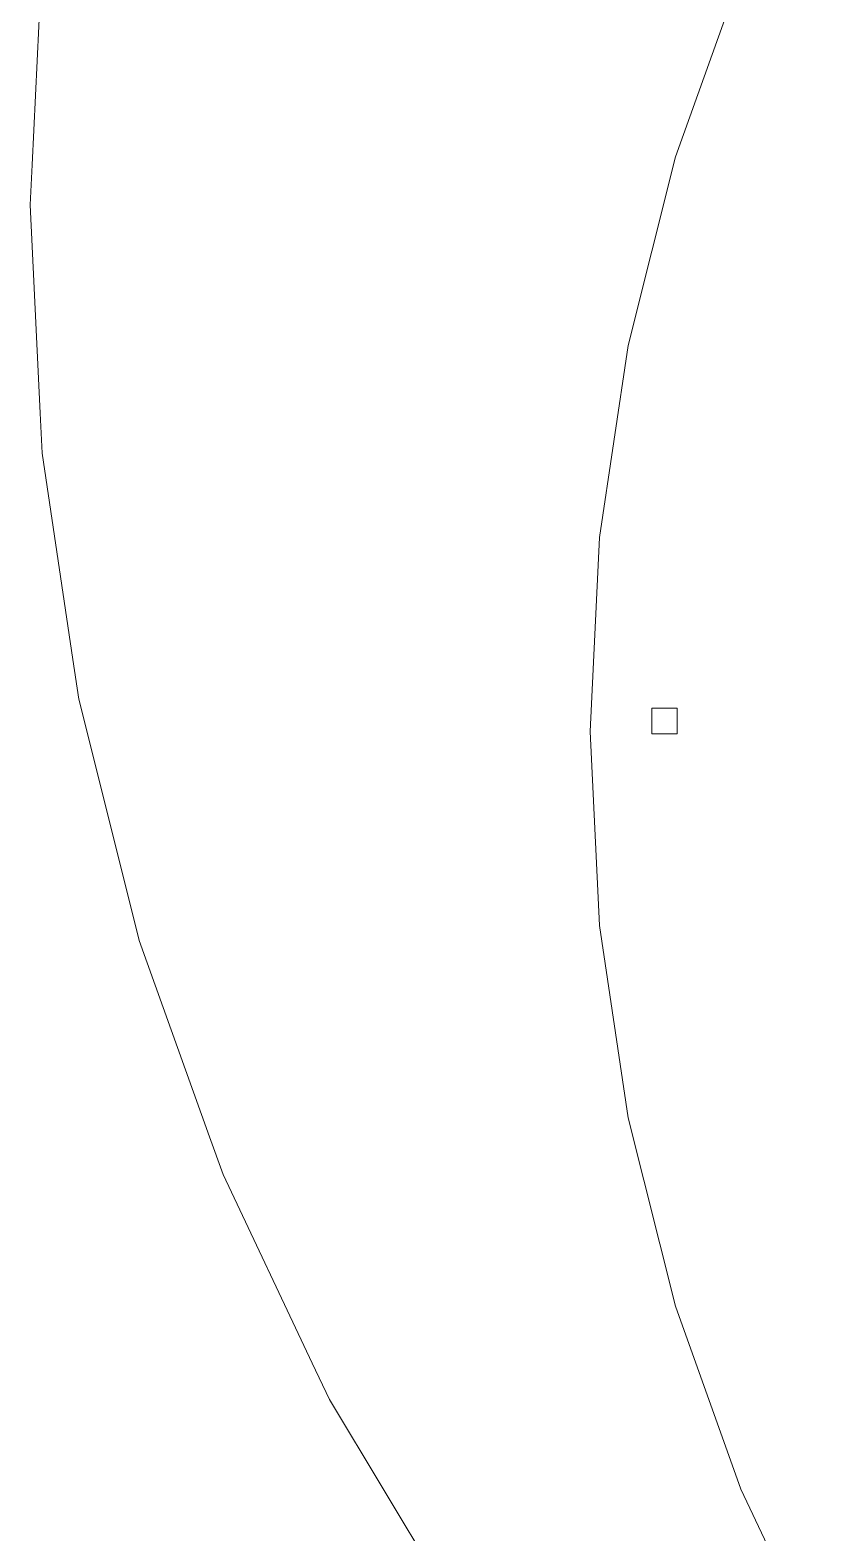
# Model space of a CAD drawing. Header units: centimetres. Extents: x -214 to 137, y -175 to 4.
# Drawn here: x -54.053 to -52.275, y -94.392 to -91.023 of the extents above; entities that cross this region are included whole.
import ezdxf

# ---------------------------------------------------------------- set-up
doc = ezdxf.new("R2010")
doc.units = ezdxf.units.CM
doc.header["$MEASUREMENT"] = 0
doc.layers.add('layer 1', color=7, linetype='Continuous')

msp = doc.modelspace()

# ---------------------------------------------------------------- linework, layer by layer
at = {"layer": 'layer 1', "color": 5, "lineweight": 9}
for points in [[(-54.04881, -91.32496), (-54.04881, -91.32496), (-54.02587, -90.8579), (-54.02587, -90.8579)], [(-54.04881, -91.32496), (-54.04881, -91.32496), (-54.02587, -90.8579), (-54.02587, -90.8579)], [(-54.04881, -91.32496), (-54.04881, -91.32496), (-54.02587, -90.8579), (-54.02587, -90.8579)], [(-54.04881, -91.32496), (-54.04881, -91.32496), (-54.02587, -90.8579), (-54.02587, -90.8579)], [(-54.04881, -91.32496), (-54.04881, -91.32496), (-54.02587, -90.8579), (-54.02587, -90.8579)], [(-52.46082, -90.89708), (-52.46082, -90.89708), (-52.60753, -91.30709), (-52.60753, -91.30709)], [(-52.46082, -90.89708), (-52.46082, -90.89708), (-52.60753, -91.30709), (-52.60753, -91.30709)], [(-52.46082, -90.89708), (-52.46082, -90.89708), (-52.60753, -91.30709), (-52.60753, -91.30709)], [(-52.46082, -90.89708), (-52.46082, -90.89708), (-52.60753, -91.30709), (-52.60753, -91.30709)], [(-52.46082, -90.89708), (-52.46082, -90.89708), (-52.60753, -91.30709), (-52.60753, -91.30709)], [(-52.46082, -90.89708), (-52.46082, -90.89708), (-52.60753, -91.30709), (-52.60753, -91.30709)], [(-52.46082, -90.89708), (-52.46082, -90.89708), (-52.60753, -91.30709), (-52.60753, -91.30709)], [(-52.46082, -90.89708), (-52.46082, -90.89708), (-52.60753, -91.30709), (-52.60753, -91.30709)], [(-52.46082, -90.89708), (-52.46082, -90.89708), (-52.60753, -91.30709), (-52.60753, -91.30709)], [(-52.46082, -90.89708), (-52.46082, -90.89708), (-52.60753, -91.30709), (-52.60753, -91.30709)], [(-52.46082, -90.89708), (-52.46082, -90.89708), (-52.60753, -91.30709), (-52.60753, -91.30709)], [(-52.46082, -90.89708), (-52.46082, -90.89708), (-52.60753, -91.30709), (-52.60753, -91.30709)], [(-52.46082, -90.89708), (-52.46082, -90.89708), (-52.60753, -91.30709), (-52.60753, -91.30709)], [(-52.46082, -90.89708), (-52.46082, -90.89708), (-52.60753, -91.30709), (-52.60753, -91.30709)], [(-52.46082, -90.89708), (-52.46082, -90.89708), (-52.60753, -91.30709), (-52.60753, -91.30709)], [(-52.46082, -90.89708), (-52.46082, -90.89708), (-52.60753, -91.30709), (-52.60753, -91.30709)], [(-52.46082, -90.89708), (-52.46082, -90.89708), (-52.60753, -91.30709), (-52.60753, -91.30709)], [(-52.46082, -90.89708), (-52.46082, -90.89708), (-52.60753, -91.30709), (-52.60753, -91.30709)], [(-52.46082, -90.89708), (-52.46082, -90.89708), (-52.60753, -91.30709), (-52.60753, -91.30709)], [(-52.46082, -90.89708), (-52.46082, -90.89708), (-52.60753, -91.30709), (-52.60753, -91.30709)], [(-52.46082, -90.89708), (-52.46082, -90.89708), (-52.60753, -91.30709), (-52.60753, -91.30709)], [(-52.46082, -90.89708), (-52.46082, -90.89708), (-52.60753, -91.30709), (-52.60753, -91.30709)], [(-52.46082, -90.89708), (-52.46082, -90.89708), (-52.60753, -91.30709), (-52.60753, -91.30709)], [(-52.46082, -90.89708), (-52.46082, -90.89708), (-52.60753, -91.30709), (-52.60753, -91.30709)], [(-52.46082, -90.89708), (-52.46082, -90.89708), (-52.60753, -91.30709), (-52.60753, -91.30709)], [(-54.05321, -91.41467), (-54.05321, -91.41467), (-54.04881, -91.32496), (-54.04881, -91.32496)], [(-54.05321, -91.41467), (-54.05321, -91.41467), (-54.04881, -91.32496), (-54.04881, -91.32496)], [(-54.05321, -91.41467), (-54.05321, -91.41467), (-54.04881, -91.32496), (-54.04881, -91.32496)], [(-54.05321, -91.41467), (-54.05321, -91.41467), (-54.04881, -91.32496), (-54.04881, -91.32496)], [(-54.05321, -91.41467), (-54.05321, -91.41467), (-54.04881, -91.32496), (-54.04881, -91.32496)], [(-52.60753, -91.30709), (-52.60753, -91.30709), (-52.71333, -91.7295), (-52.71333, -91.7295)], [(-52.60753, -91.30709), (-52.60753, -91.30709), (-52.71333, -91.7295), (-52.71333, -91.7295)], [(-52.60753, -91.30709), (-52.60753, -91.30709), (-52.71333, -91.7295), (-52.71333, -91.7295)], [(-52.60753, -91.30709), (-52.60753, -91.30709), (-52.71333, -91.7295), (-52.71333, -91.7295)], [(-52.60753, -91.30709), (-52.60753, -91.30709), (-52.71333, -91.7295), (-52.71333, -91.7295)], [(-52.60753, -91.30709), (-52.60753, -91.30709), (-52.71333, -91.7295), (-52.71333, -91.7295)], [(-52.60753, -91.30709), (-52.60753, -91.30709), (-52.71333, -91.7295), (-52.71333, -91.7295)], [(-52.60753, -91.30709), (-52.60753, -91.30709), (-52.71333, -91.7295), (-52.71333, -91.7295)], [(-52.60753, -91.30709), (-52.60753, -91.30709), (-52.71333, -91.7295), (-52.71333, -91.7295)], [(-52.60753, -91.30709), (-52.60753, -91.30709), (-52.71333, -91.7295), (-52.71333, -91.7295)], [(-52.60753, -91.30709), (-52.60753, -91.30709), (-52.71333, -91.7295), (-52.71333, -91.7295)], [(-52.60753, -91.30709), (-52.60753, -91.30709), (-52.71333, -91.7295), (-52.71333, -91.7295)], [(-52.60753, -91.30709), (-52.60753, -91.30709), (-52.71333, -91.7295), (-52.71333, -91.7295)], [(-52.60753, -91.30709), (-52.60753, -91.30709), (-52.71333, -91.7295), (-52.71333, -91.7295)], [(-52.60753, -91.30709), (-52.60753, -91.30709), (-52.71333, -91.7295), (-52.71333, -91.7295)], [(-52.60753, -91.30709), (-52.60753, -91.30709), (-52.71333, -91.7295), (-52.71333, -91.7295)], [(-52.60753, -91.30709), (-52.60753, -91.30709), (-52.71333, -91.7295), (-52.71333, -91.7295)], [(-52.60753, -91.30709), (-52.60753, -91.30709), (-52.71333, -91.7295), (-52.71333, -91.7295)], [(-52.60753, -91.30709), (-52.60753, -91.30709), (-52.71333, -91.7295), (-52.71333, -91.7295)], [(-52.60753, -91.30709), (-52.60753, -91.30709), (-52.71333, -91.7295), (-52.71333, -91.7295)], [(-52.60753, -91.30709), (-52.60753, -91.30709), (-52.71333, -91.7295), (-52.71333, -91.7295)], [(-52.60753, -91.30709), (-52.60753, -91.30709), (-52.71333, -91.7295), (-52.71333, -91.7295)], [(-52.60753, -91.30709), (-52.60753, -91.30709), (-52.71333, -91.7295), (-52.71333, -91.7295)], [(-52.60753, -91.30709), (-52.60753, -91.30709), (-52.71333, -91.7295), (-52.71333, -91.7295)], [(-52.60753, -91.30709), (-52.60753, -91.30709), (-52.71333, -91.7295), (-52.71333, -91.7295)], [(-54.03027, -91.88172), (-54.03027, -91.88172), (-54.05321, -91.41467), (-54.05321, -91.41467)], [(-54.03027, -91.88172), (-54.03027, -91.88172), (-54.05321, -91.41467), (-54.05321, -91.41467)], [(-54.03027, -91.88172), (-54.03027, -91.88172), (-54.05321, -91.41467), (-54.05321, -91.41467)], [(-54.03027, -91.88172), (-54.03027, -91.88172), (-54.05321, -91.41467), (-54.05321, -91.41467)], [(-54.03027, -91.88172), (-54.03027, -91.88172), (-54.05321, -91.41467), (-54.05321, -91.41467)], [(-52.71333, -91.7295), (-52.71333, -91.7295), (-52.77722, -92.16024), (-52.77722, -92.16024)], [(-52.71333, -91.7295), (-52.71333, -91.7295), (-52.77722, -92.16024), (-52.77722, -92.16024)], [(-52.71333, -91.7295), (-52.71333, -91.7295), (-52.77722, -92.16024), (-52.77722, -92.16024)], [(-52.71333, -91.7295), (-52.71333, -91.7295), (-52.77722, -92.16024), (-52.77722, -92.16024)], [(-52.71333, -91.7295), (-52.71333, -91.7295), (-52.77722, -92.16024), (-52.77722, -92.16024)], [(-52.71333, -91.7295), (-52.71333, -91.7295), (-52.77722, -92.16024), (-52.77722, -92.16024)], [(-52.71333, -91.7295), (-52.71333, -91.7295), (-52.77722, -92.16024), (-52.77722, -92.16024)], [(-52.71333, -91.7295), (-52.71333, -91.7295), (-52.77722, -92.16024), (-52.77722, -92.16024)], [(-52.71333, -91.7295), (-52.71333, -91.7295), (-52.77722, -92.16024), (-52.77722, -92.16024)], [(-52.71333, -91.7295), (-52.71333, -91.7295), (-52.77722, -92.16024), (-52.77722, -92.16024)], [(-52.71333, -91.7295), (-52.71333, -91.7295), (-52.77722, -92.16024), (-52.77722, -92.16024)], [(-52.71333, -91.7295), (-52.71333, -91.7295), (-52.77722, -92.16024), (-52.77722, -92.16024)], [(-52.71333, -91.7295), (-52.71333, -91.7295), (-52.77722, -92.16024), (-52.77722, -92.16024)], [(-52.71333, -91.7295), (-52.71333, -91.7295), (-52.77722, -92.16024), (-52.77722, -92.16024)], [(-52.71333, -91.7295), (-52.71333, -91.7295), (-52.77722, -92.16024), (-52.77722, -92.16024)], [(-52.71333, -91.7295), (-52.71333, -91.7295), (-52.77722, -92.16024), (-52.77722, -92.16024)], [(-52.71333, -91.7295), (-52.71333, -91.7295), (-52.77722, -92.16024), (-52.77722, -92.16024)], [(-52.71333, -91.7295), (-52.71333, -91.7295), (-52.77722, -92.16024), (-52.77722, -92.16024)], [(-52.71333, -91.7295), (-52.71333, -91.7295), (-52.77722, -92.16024), (-52.77722, -92.16024)], [(-52.71333, -91.7295), (-52.71333, -91.7295), (-52.77722, -92.16024), (-52.77722, -92.16024)], [(-52.71333, -91.7295), (-52.71333, -91.7295), (-52.77722, -92.16024), (-52.77722, -92.16024)], [(-52.71333, -91.7295), (-52.71333, -91.7295), (-52.77722, -92.16024), (-52.77722, -92.16024)], [(-52.71333, -91.7295), (-52.71333, -91.7295), (-52.77722, -92.16024), (-52.77722, -92.16024)], [(-52.71333, -91.7295), (-52.71333, -91.7295), (-52.77722, -92.16024), (-52.77722, -92.16024)], [(-52.71333, -91.7295), (-52.71333, -91.7295), (-52.77722, -92.16024), (-52.77722, -92.16024)], [(-54.02587, -91.97143), (-54.02587, -91.97143), (-54.03027, -91.88172), (-54.03027, -91.88172)], [(-54.02587, -91.97143), (-54.02587, -91.97143), (-54.03027, -91.88172), (-54.03027, -91.88172)], [(-54.02587, -91.97143), (-54.02587, -91.97143), (-54.03027, -91.88172), (-54.03027, -91.88172)], [(-54.02587, -91.97143), (-54.02587, -91.97143), (-54.03027, -91.88172), (-54.03027, -91.88172)], [(-54.02587, -91.97143), (-54.02587, -91.97143), (-54.03027, -91.88172), (-54.03027, -91.88172)], [(-53.95725, -92.43399), (-53.95725, -92.43399), (-54.02587, -91.97143), (-54.02587, -91.97143)], [(-53.95725, -92.43399), (-53.95725, -92.43399), (-54.02587, -91.97143), (-54.02587, -91.97143)], [(-53.95725, -92.43399), (-53.95725, -92.43399), (-54.02587, -91.97143), (-54.02587, -91.97143)], [(-53.95725, -92.43399), (-53.95725, -92.43399), (-54.02587, -91.97143), (-54.02587, -91.97143)], [(-53.95725, -92.43399), (-53.95725, -92.43399), (-54.02587, -91.97143), (-54.02587, -91.97143)], [(-52.77722, -92.16024), (-52.77722, -92.16024), (-52.79859, -92.59518), (-52.79859, -92.59518)], [(-52.77722, -92.16024), (-52.77722, -92.16024), (-52.79859, -92.59518), (-52.79859, -92.59518)], [(-52.77722, -92.16024), (-52.77722, -92.16024), (-52.79859, -92.59518), (-52.79859, -92.59518)], [(-52.77722, -92.16024), (-52.77722, -92.16024), (-52.79859, -92.59518), (-52.79859, -92.59518)], [(-52.77722, -92.16024), (-52.77722, -92.16024), (-52.79859, -92.59518), (-52.79859, -92.59518)], [(-52.77722, -92.16024), (-52.77722, -92.16024), (-52.79859, -92.59518), (-52.79859, -92.59518)], [(-52.77722, -92.16024), (-52.77722, -92.16024), (-52.79859, -92.59518), (-52.79859, -92.59518)], [(-52.77722, -92.16024), (-52.77722, -92.16024), (-52.79859, -92.59518), (-52.79859, -92.59518)], [(-52.77722, -92.16024), (-52.77722, -92.16024), (-52.79859, -92.59518), (-52.79859, -92.59518)], [(-52.77722, -92.16024), (-52.77722, -92.16024), (-52.79859, -92.59518), (-52.79859, -92.59518)], [(-52.77722, -92.16024), (-52.77722, -92.16024), (-52.79859, -92.59518), (-52.79859, -92.59518)], [(-52.77722, -92.16024), (-52.77722, -92.16024), (-52.79859, -92.59518), (-52.79859, -92.59518)], [(-52.77722, -92.16024), (-52.77722, -92.16024), (-52.79859, -92.59518), (-52.79859, -92.59518)], [(-52.77722, -92.16024), (-52.77722, -92.16024), (-52.79859, -92.59518), (-52.79859, -92.59518)], [(-52.77722, -92.16024), (-52.77722, -92.16024), (-52.79859, -92.59518), (-52.79859, -92.59518)], [(-52.77722, -92.16024), (-52.77722, -92.16024), (-52.79859, -92.59518), (-52.79859, -92.59518)], [(-52.77722, -92.16024), (-52.77722, -92.16024), (-52.79859, -92.59518), (-52.79859, -92.59518)], [(-52.77722, -92.16024), (-52.77722, -92.16024), (-52.79859, -92.59518), (-52.79859, -92.59518)], [(-52.77722, -92.16024), (-52.77722, -92.16024), (-52.79859, -92.59518), (-52.79859, -92.59518)], [(-52.77722, -92.16024), (-52.77722, -92.16024), (-52.79859, -92.59518), (-52.79859, -92.59518)], [(-52.77722, -92.16024), (-52.77722, -92.16024), (-52.79859, -92.59518), (-52.79859, -92.59518)], [(-52.77722, -92.16024), (-52.77722, -92.16024), (-52.79859, -92.59518), (-52.79859, -92.59518)], [(-52.77722, -92.16024), (-52.77722, -92.16024), (-52.79859, -92.59518), (-52.79859, -92.59518)], [(-52.77722, -92.16024), (-52.77722, -92.16024), (-52.79859, -92.59518), (-52.79859, -92.59518)], [(-52.77722, -92.16024), (-52.77722, -92.16024), (-52.79859, -92.59518), (-52.79859, -92.59518)], [(-53.94407, -92.52284), (-53.94407, -92.52284), (-53.95725, -92.43399), (-53.95725, -92.43399)], [(-53.94407, -92.52284), (-53.94407, -92.52284), (-53.95725, -92.43399), (-53.95725, -92.43399)], [(-53.94407, -92.52284), (-53.94407, -92.52284), (-53.95725, -92.43399), (-53.95725, -92.43399)], [(-53.94407, -92.52284), (-53.94407, -92.52284), (-53.95725, -92.43399), (-53.95725, -92.43399)], [(-53.94407, -92.52284), (-53.94407, -92.52284), (-53.95725, -92.43399), (-53.95725, -92.43399)], [(-53.83045, -92.97644), (-53.83045, -92.97644), (-53.94407, -92.52284), (-53.94407, -92.52284)], [(-53.83045, -92.97644), (-53.83045, -92.97644), (-53.94407, -92.52284), (-53.94407, -92.52284)], [(-53.83045, -92.97644), (-53.83045, -92.97644), (-53.94407, -92.52284), (-53.94407, -92.52284)], [(-53.83045, -92.97644), (-53.83045, -92.97644), (-53.94407, -92.52284), (-53.94407, -92.52284)], [(-53.83045, -92.97644), (-53.83045, -92.97644), (-53.94407, -92.52284), (-53.94407, -92.52284)], [(-52.60333, -92.54279), (-52.60333, -92.54279), (-52.66048, -92.54279), (-52.66048, -92.54279)], [(-52.66048, -92.54279), (-52.66048, -92.54279), (-52.66048, -92.59994), (-52.66048, -92.59994)], [(-52.60333, -92.54279), (-52.60333, -92.54279), (-52.66048, -92.54279), (-52.66048, -92.54279)], [(-52.66048, -92.54279), (-52.66048, -92.54279), (-52.66048, -92.59994), (-52.66048, -92.59994)], [(-52.60333, -92.54279), (-52.60333, -92.54279), (-52.66048, -92.54279), (-52.66048, -92.54279)], [(-52.66048, -92.54279), (-52.66048, -92.54279), (-52.66048, -92.59994), (-52.66048, -92.59994)], [(-52.60333, -92.54279), (-52.60333, -92.54279), (-52.66048, -92.54279), (-52.66048, -92.54279)], [(-52.66048, -92.54279), (-52.66048, -92.54279), (-52.66048, -92.59994), (-52.66048, -92.59994)], [(-52.60333, -92.54279), (-52.60333, -92.54279), (-52.66048, -92.54279), (-52.66048, -92.54279)], [(-52.66048, -92.54279), (-52.66048, -92.54279), (-52.66048, -92.59994), (-52.66048, -92.59994)], [(-52.60333, -92.54279), (-52.60333, -92.54279), (-52.66048, -92.54279), (-52.66048, -92.54279)], [(-52.66048, -92.54279), (-52.66048, -92.54279), (-52.66048, -92.59994), (-52.66048, -92.59994)], [(-52.60333, -92.54279), (-52.60333, -92.54279), (-52.66048, -92.54279), (-52.66048, -92.54279)], [(-52.66048, -92.54279), (-52.66048, -92.54279), (-52.66048, -92.59994), (-52.66048, -92.59994)], [(-52.60333, -92.54279), (-52.60333, -92.54279), (-52.66048, -92.54279), (-52.66048, -92.54279)], [(-52.66048, -92.54279), (-52.66048, -92.54279), (-52.66048, -92.59994), (-52.66048, -92.59994)], [(-52.60333, -92.54279), (-52.60333, -92.54279), (-52.66048, -92.54279), (-52.66048, -92.54279)], [(-52.66048, -92.54279), (-52.66048, -92.54279), (-52.66048, -92.59994), (-52.66048, -92.59994)], [(-52.60333, -92.54279), (-52.60333, -92.54279), (-52.66048, -92.54279), (-52.66048, -92.54279)], [(-52.66048, -92.54279), (-52.66048, -92.54279), (-52.66048, -92.59994), (-52.66048, -92.59994)], [(-52.60333, -92.54279), (-52.60333, -92.54279), (-52.66048, -92.54279), (-52.66048, -92.54279)], [(-52.66048, -92.54279), (-52.66048, -92.54279), (-52.66048, -92.59994), (-52.66048, -92.59994)], [(-52.60333, -92.54279), (-52.60333, -92.54279), (-52.66048, -92.54279), (-52.66048, -92.54279)], [(-52.66048, -92.54279), (-52.66048, -92.54279), (-52.66048, -92.59994), (-52.66048, -92.59994)], [(-52.60333, -92.54279), (-52.60333, -92.54279), (-52.66048, -92.54279), (-52.66048, -92.54279)], [(-52.66048, -92.54279), (-52.66048, -92.54279), (-52.66048, -92.59994), (-52.66048, -92.59994)], [(-52.60333, -92.54279), (-52.60333, -92.54279), (-52.66048, -92.54279), (-52.66048, -92.54279)], [(-52.66048, -92.54279), (-52.66048, -92.54279), (-52.66048, -92.59994), (-52.66048, -92.59994)], [(-52.60333, -92.54279), (-52.60333, -92.54279), (-52.66048, -92.54279), (-52.66048, -92.54279)], [(-52.66048, -92.54279), (-52.66048, -92.54279), (-52.66048, -92.59994), (-52.66048, -92.59994)], [(-52.60333, -92.54279), (-52.60333, -92.54279), (-52.66048, -92.54279), (-52.66048, -92.54279)], [(-52.66048, -92.54279), (-52.66048, -92.54279), (-52.66048, -92.59994), (-52.66048, -92.59994)], [(-52.60333, -92.54279), (-52.60333, -92.54279), (-52.66048, -92.54279), (-52.66048, -92.54279)], [(-52.66048, -92.54279), (-52.66048, -92.54279), (-52.66048, -92.59994), (-52.66048, -92.59994)], [(-52.60333, -92.54279), (-52.60333, -92.54279), (-52.66048, -92.54279), (-52.66048, -92.54279)], [(-52.66048, -92.54279), (-52.66048, -92.54279), (-52.66048, -92.59994), (-52.66048, -92.59994)], [(-52.60333, -92.54279), (-52.60333, -92.54279), (-52.66048, -92.54279), (-52.66048, -92.54279)], [(-52.66048, -92.54279), (-52.66048, -92.54279), (-52.66048, -92.59994), (-52.66048, -92.59994)], [(-52.60333, -92.54279), (-52.60333, -92.54279), (-52.66048, -92.54279), (-52.66048, -92.54279)], [(-52.66048, -92.54279), (-52.66048, -92.54279), (-52.66048, -92.59994), (-52.66048, -92.59994)], [(-52.60333, -92.54279), (-52.60333, -92.54279), (-52.66048, -92.54279), (-52.66048, -92.54279)], [(-52.66048, -92.54279), (-52.66048, -92.54279), (-52.66048, -92.59994), (-52.66048, -92.59994)], [(-52.60333, -92.54279), (-52.60333, -92.54279), (-52.66048, -92.54279), (-52.66048, -92.54279)], [(-52.66048, -92.54279), (-52.66048, -92.54279), (-52.66048, -92.59994), (-52.66048, -92.59994)], [(-52.60333, -92.54279), (-52.60333, -92.54279), (-52.66048, -92.54279), (-52.66048, -92.54279)], [(-52.66048, -92.54279), (-52.66048, -92.54279), (-52.66048, -92.59994), (-52.66048, -92.59994)], [(-52.60333, -92.54279), (-52.60333, -92.54279), (-52.66048, -92.54279), (-52.66048, -92.54279)], [(-52.66048, -92.54279), (-52.66048, -92.54279), (-52.66048, -92.59994), (-52.66048, -92.59994)], [(-52.60333, -92.54279), (-52.60333, -92.54279), (-52.66048, -92.54279), (-52.66048, -92.54279)], [(-52.66048, -92.54279), (-52.66048, -92.54279), (-52.66048, -92.59994), (-52.66048, -92.59994)], [(-52.60333, -92.59994), (-52.60333, -92.59994), (-52.60333, -92.54279), (-52.60333, -92.54279)], [(-52.60333, -92.59994), (-52.60333, -92.59994), (-52.60333, -92.54279), (-52.60333, -92.54279)], [(-52.60333, -92.59994), (-52.60333, -92.59994), (-52.60333, -92.54279), (-52.60333, -92.54279)], [(-52.60333, -92.59994), (-52.60333, -92.59994), (-52.60333, -92.54279), (-52.60333, -92.54279)], [(-52.60333, -92.59994), (-52.60333, -92.59994), (-52.60333, -92.54279), (-52.60333, -92.54279)], [(-52.60333, -92.59994), (-52.60333, -92.59994), (-52.60333, -92.54279), (-52.60333, -92.54279)], [(-52.60333, -92.59994), (-52.60333, -92.59994), (-52.60333, -92.54279), (-52.60333, -92.54279)], [(-52.60333, -92.59994), (-52.60333, -92.59994), (-52.60333, -92.54279), (-52.60333, -92.54279)], [(-52.60333, -92.59994), (-52.60333, -92.59994), (-52.60333, -92.54279), (-52.60333, -92.54279)], [(-52.60333, -92.59994), (-52.60333, -92.59994), (-52.60333, -92.54279), (-52.60333, -92.54279)], [(-52.60333, -92.59994), (-52.60333, -92.59994), (-52.60333, -92.54279), (-52.60333, -92.54279)], [(-52.60333, -92.59994), (-52.60333, -92.59994), (-52.60333, -92.54279), (-52.60333, -92.54279)], [(-52.60333, -92.59994), (-52.60333, -92.59994), (-52.60333, -92.54279), (-52.60333, -92.54279)], [(-52.60333, -92.59994), (-52.60333, -92.59994), (-52.60333, -92.54279), (-52.60333, -92.54279)], [(-52.60333, -92.59994), (-52.60333, -92.59994), (-52.60333, -92.54279), (-52.60333, -92.54279)], [(-52.60333, -92.59994), (-52.60333, -92.59994), (-52.60333, -92.54279), (-52.60333, -92.54279)], [(-52.60333, -92.59994), (-52.60333, -92.59994), (-52.60333, -92.54279), (-52.60333, -92.54279)], [(-52.60333, -92.59994), (-52.60333, -92.59994), (-52.60333, -92.54279), (-52.60333, -92.54279)], [(-52.60333, -92.59994), (-52.60333, -92.59994), (-52.60333, -92.54279), (-52.60333, -92.54279)], [(-52.60333, -92.59994), (-52.60333, -92.59994), (-52.60333, -92.54279), (-52.60333, -92.54279)], [(-52.60333, -92.59994), (-52.60333, -92.59994), (-52.60333, -92.54279), (-52.60333, -92.54279)], [(-52.60333, -92.59994), (-52.60333, -92.59994), (-52.60333, -92.54279), (-52.60333, -92.54279)], [(-52.60333, -92.59994), (-52.60333, -92.59994), (-52.60333, -92.54279), (-52.60333, -92.54279)], [(-52.60333, -92.59994), (-52.60333, -92.59994), (-52.60333, -92.54279), (-52.60333, -92.54279)], [(-52.60333, -92.59994), (-52.60333, -92.59994), (-52.60333, -92.54279), (-52.60333, -92.54279)], [(-52.79859, -92.59518), (-52.79859, -92.59518), (-52.77722, -93.03012), (-52.77722, -93.03012)], [(-52.79859, -92.59518), (-52.79859, -92.59518), (-52.77722, -93.03012), (-52.77722, -93.03012)], [(-52.79859, -92.59518), (-52.79859, -92.59518), (-52.77722, -93.03012), (-52.77722, -93.03012)], [(-52.79859, -92.59518), (-52.79859, -92.59518), (-52.77722, -93.03012), (-52.77722, -93.03012)], [(-52.79859, -92.59518), (-52.79859, -92.59518), (-52.77722, -93.03012), (-52.77722, -93.03012)], [(-52.79859, -92.59518), (-52.79859, -92.59518), (-52.77722, -93.03012), (-52.77722, -93.03012)], [(-52.79859, -92.59518), (-52.79859, -92.59518), (-52.77722, -93.03012), (-52.77722, -93.03012)], [(-52.79859, -92.59518), (-52.79859, -92.59518), (-52.77722, -93.03012), (-52.77722, -93.03012)], [(-52.79859, -92.59518), (-52.79859, -92.59518), (-52.77722, -93.03012), (-52.77722, -93.03012)], [(-52.79859, -92.59518), (-52.79859, -92.59518), (-52.77722, -93.03012), (-52.77722, -93.03012)], [(-52.79859, -92.59518), (-52.79859, -92.59518), (-52.77722, -93.03012), (-52.77722, -93.03012)], [(-52.79859, -92.59518), (-52.79859, -92.59518), (-52.77722, -93.03012), (-52.77722, -93.03012)], [(-52.79859, -92.59518), (-52.79859, -92.59518), (-52.77722, -93.03012), (-52.77722, -93.03012)], [(-52.79859, -92.59518), (-52.79859, -92.59518), (-52.77722, -93.03012), (-52.77722, -93.03012)], [(-52.79859, -92.59518), (-52.79859, -92.59518), (-52.77722, -93.03012), (-52.77722, -93.03012)], [(-52.79859, -92.59518), (-52.79859, -92.59518), (-52.77722, -93.03012), (-52.77722, -93.03012)], [(-52.79859, -92.59518), (-52.79859, -92.59518), (-52.77722, -93.03012), (-52.77722, -93.03012)], [(-52.79859, -92.59518), (-52.79859, -92.59518), (-52.77722, -93.03012), (-52.77722, -93.03012)], [(-52.79859, -92.59518), (-52.79859, -92.59518), (-52.77722, -93.03012), (-52.77722, -93.03012)], [(-52.79859, -92.59518), (-52.79859, -92.59518), (-52.77722, -93.03012), (-52.77722, -93.03012)], [(-52.79859, -92.59518), (-52.79859, -92.59518), (-52.77722, -93.03012), (-52.77722, -93.03012)], [(-52.79859, -92.59518), (-52.79859, -92.59518), (-52.77722, -93.03012), (-52.77722, -93.03012)], [(-52.79859, -92.59518), (-52.79859, -92.59518), (-52.77722, -93.03012), (-52.77722, -93.03012)], [(-52.79859, -92.59518), (-52.79859, -92.59518), (-52.77722, -93.03012), (-52.77722, -93.03012)], [(-52.79859, -92.59518), (-52.79859, -92.59518), (-52.77722, -93.03012), (-52.77722, -93.03012)], [(-52.66048, -92.59994), (-52.66048, -92.59994), (-52.60333, -92.59994), (-52.60333, -92.59994)], [(-52.66048, -92.59994), (-52.66048, -92.59994), (-52.60333, -92.59994), (-52.60333, -92.59994)], [(-52.66048, -92.59994), (-52.66048, -92.59994), (-52.60333, -92.59994), (-52.60333, -92.59994)], [(-52.66048, -92.59994), (-52.66048, -92.59994), (-52.60333, -92.59994), (-52.60333, -92.59994)], [(-52.66048, -92.59994), (-52.66048, -92.59994), (-52.60333, -92.59994), (-52.60333, -92.59994)], [(-52.66048, -92.59994), (-52.66048, -92.59994), (-52.60333, -92.59994), (-52.60333, -92.59994)], [(-52.66048, -92.59994), (-52.66048, -92.59994), (-52.60333, -92.59994), (-52.60333, -92.59994)], [(-52.66048, -92.59994), (-52.66048, -92.59994), (-52.60333, -92.59994), (-52.60333, -92.59994)], [(-52.66048, -92.59994), (-52.66048, -92.59994), (-52.60333, -92.59994), (-52.60333, -92.59994)], [(-52.66048, -92.59994), (-52.66048, -92.59994), (-52.60333, -92.59994), (-52.60333, -92.59994)], [(-52.66048, -92.59994), (-52.66048, -92.59994), (-52.60333, -92.59994), (-52.60333, -92.59994)], [(-52.66048, -92.59994), (-52.66048, -92.59994), (-52.60333, -92.59994), (-52.60333, -92.59994)], [(-52.66048, -92.59994), (-52.66048, -92.59994), (-52.60333, -92.59994), (-52.60333, -92.59994)], [(-52.66048, -92.59994), (-52.66048, -92.59994), (-52.60333, -92.59994), (-52.60333, -92.59994)], [(-52.66048, -92.59994), (-52.66048, -92.59994), (-52.60333, -92.59994), (-52.60333, -92.59994)], [(-52.66048, -92.59994), (-52.66048, -92.59994), (-52.60333, -92.59994), (-52.60333, -92.59994)], [(-52.66048, -92.59994), (-52.66048, -92.59994), (-52.60333, -92.59994), (-52.60333, -92.59994)], [(-52.66048, -92.59994), (-52.66048, -92.59994), (-52.60333, -92.59994), (-52.60333, -92.59994)], [(-52.66048, -92.59994), (-52.66048, -92.59994), (-52.60333, -92.59994), (-52.60333, -92.59994)], [(-52.66048, -92.59994), (-52.66048, -92.59994), (-52.60333, -92.59994), (-52.60333, -92.59994)], [(-52.66048, -92.59994), (-52.66048, -92.59994), (-52.60333, -92.59994), (-52.60333, -92.59994)], [(-52.66048, -92.59994), (-52.66048, -92.59994), (-52.60333, -92.59994), (-52.60333, -92.59994)], [(-52.66048, -92.59994), (-52.66048, -92.59994), (-52.60333, -92.59994), (-52.60333, -92.59994)], [(-52.66048, -92.59994), (-52.66048, -92.59994), (-52.60333, -92.59994), (-52.60333, -92.59994)], [(-52.66048, -92.59994), (-52.66048, -92.59994), (-52.60333, -92.59994), (-52.60333, -92.59994)], [(-53.80862, -93.06357), (-53.80862, -93.06357), (-53.83045, -92.97644), (-53.83045, -92.97644)], [(-53.80862, -93.06357), (-53.80862, -93.06357), (-53.83045, -92.97644), (-53.83045, -92.97644)], [(-53.80862, -93.06357), (-53.80862, -93.06357), (-53.83045, -92.97644), (-53.83045, -92.97644)], [(-53.80862, -93.06357), (-53.80862, -93.06357), (-53.83045, -92.97644), (-53.83045, -92.97644)], [(-53.80862, -93.06357), (-53.80862, -93.06357), (-53.83045, -92.97644), (-53.83045, -92.97644)], [(-52.77722, -93.03012), (-52.77722, -93.03012), (-52.71333, -93.46086), (-52.71333, -93.46086)], [(-52.77722, -93.03012), (-52.77722, -93.03012), (-52.71333, -93.46086), (-52.71333, -93.46086)], [(-52.77722, -93.03012), (-52.77722, -93.03012), (-52.71333, -93.46086), (-52.71333, -93.46086)], [(-52.77722, -93.03012), (-52.77722, -93.03012), (-52.71333, -93.46086), (-52.71333, -93.46086)], [(-52.77722, -93.03012), (-52.77722, -93.03012), (-52.71333, -93.46086), (-52.71333, -93.46086)], [(-52.77722, -93.03012), (-52.77722, -93.03012), (-52.71333, -93.46086), (-52.71333, -93.46086)], [(-52.77722, -93.03012), (-52.77722, -93.03012), (-52.71333, -93.46086), (-52.71333, -93.46086)], [(-52.77722, -93.03012), (-52.77722, -93.03012), (-52.71333, -93.46086), (-52.71333, -93.46086)], [(-52.77722, -93.03012), (-52.77722, -93.03012), (-52.71333, -93.46086), (-52.71333, -93.46086)], [(-52.77722, -93.03012), (-52.77722, -93.03012), (-52.71333, -93.46086), (-52.71333, -93.46086)], [(-52.77722, -93.03012), (-52.77722, -93.03012), (-52.71333, -93.46086), (-52.71333, -93.46086)], [(-52.77722, -93.03012), (-52.77722, -93.03012), (-52.71333, -93.46086), (-52.71333, -93.46086)], [(-52.77722, -93.03012), (-52.77722, -93.03012), (-52.71333, -93.46086), (-52.71333, -93.46086)], [(-52.77722, -93.03012), (-52.77722, -93.03012), (-52.71333, -93.46086), (-52.71333, -93.46086)], [(-52.77722, -93.03012), (-52.77722, -93.03012), (-52.71333, -93.46086), (-52.71333, -93.46086)], [(-52.77722, -93.03012), (-52.77722, -93.03012), (-52.71333, -93.46086), (-52.71333, -93.46086)], [(-52.77722, -93.03012), (-52.77722, -93.03012), (-52.71333, -93.46086), (-52.71333, -93.46086)], [(-52.77722, -93.03012), (-52.77722, -93.03012), (-52.71333, -93.46086), (-52.71333, -93.46086)], [(-52.77722, -93.03012), (-52.77722, -93.03012), (-52.71333, -93.46086), (-52.71333, -93.46086)], [(-52.77722, -93.03012), (-52.77722, -93.03012), (-52.71333, -93.46086), (-52.71333, -93.46086)], [(-52.77722, -93.03012), (-52.77722, -93.03012), (-52.71333, -93.46086), (-52.71333, -93.46086)], [(-52.77722, -93.03012), (-52.77722, -93.03012), (-52.71333, -93.46086), (-52.71333, -93.46086)], [(-52.77722, -93.03012), (-52.77722, -93.03012), (-52.71333, -93.46086), (-52.71333, -93.46086)], [(-52.77722, -93.03012), (-52.77722, -93.03012), (-52.71333, -93.46086), (-52.71333, -93.46086)], [(-52.77722, -93.03012), (-52.77722, -93.03012), (-52.71333, -93.46086), (-52.71333, -93.46086)], [(-53.65109, -93.50384), (-53.65109, -93.50384), (-53.80862, -93.06357), (-53.80862, -93.06357)], [(-53.65109, -93.50384), (-53.65109, -93.50384), (-53.80862, -93.06357), (-53.80862, -93.06357)], [(-53.65109, -93.50384), (-53.65109, -93.50384), (-53.80862, -93.06357), (-53.80862, -93.06357)], [(-53.65109, -93.50384), (-53.65109, -93.50384), (-53.80862, -93.06357), (-53.80862, -93.06357)], [(-53.65109, -93.50384), (-53.65109, -93.50384), (-53.80862, -93.06357), (-53.80862, -93.06357)], [(-52.71333, -93.46086), (-52.71333, -93.46086), (-52.60753, -93.88327), (-52.60753, -93.88327)], [(-52.71333, -93.46086), (-52.71333, -93.46086), (-52.60753, -93.88327), (-52.60753, -93.88327)], [(-52.71333, -93.46086), (-52.71333, -93.46086), (-52.60753, -93.88327), (-52.60753, -93.88327)], [(-52.71333, -93.46086), (-52.71333, -93.46086), (-52.60753, -93.88327), (-52.60753, -93.88327)], [(-52.71333, -93.46086), (-52.71333, -93.46086), (-52.60753, -93.88327), (-52.60753, -93.88327)], [(-52.71333, -93.46086), (-52.71333, -93.46086), (-52.60753, -93.88327), (-52.60753, -93.88327)], [(-52.71333, -93.46086), (-52.71333, -93.46086), (-52.60753, -93.88327), (-52.60753, -93.88327)], [(-52.71333, -93.46086), (-52.71333, -93.46086), (-52.60753, -93.88327), (-52.60753, -93.88327)], [(-52.71333, -93.46086), (-52.71333, -93.46086), (-52.60753, -93.88327), (-52.60753, -93.88327)], [(-52.71333, -93.46086), (-52.71333, -93.46086), (-52.60753, -93.88327), (-52.60753, -93.88327)], [(-52.71333, -93.46086), (-52.71333, -93.46086), (-52.60753, -93.88327), (-52.60753, -93.88327)], [(-52.71333, -93.46086), (-52.71333, -93.46086), (-52.60753, -93.88327), (-52.60753, -93.88327)], [(-52.71333, -93.46086), (-52.71333, -93.46086), (-52.60753, -93.88327), (-52.60753, -93.88327)], [(-52.71333, -93.46086), (-52.71333, -93.46086), (-52.60753, -93.88327), (-52.60753, -93.88327)], [(-52.71333, -93.46086), (-52.71333, -93.46086), (-52.60753, -93.88327), (-52.60753, -93.88327)], [(-52.71333, -93.46086), (-52.71333, -93.46086), (-52.60753, -93.88327), (-52.60753, -93.88327)], [(-52.71333, -93.46086), (-52.71333, -93.46086), (-52.60753, -93.88327), (-52.60753, -93.88327)], [(-52.71333, -93.46086), (-52.71333, -93.46086), (-52.60753, -93.88327), (-52.60753, -93.88327)], [(-52.71333, -93.46086), (-52.71333, -93.46086), (-52.60753, -93.88327), (-52.60753, -93.88327)], [(-52.71333, -93.46086), (-52.71333, -93.46086), (-52.60753, -93.88327), (-52.60753, -93.88327)], [(-52.71333, -93.46086), (-52.71333, -93.46086), (-52.60753, -93.88327), (-52.60753, -93.88327)], [(-52.71333, -93.46086), (-52.71333, -93.46086), (-52.60753, -93.88327), (-52.60753, -93.88327)], [(-52.71333, -93.46086), (-52.71333, -93.46086), (-52.60753, -93.88327), (-52.60753, -93.88327)], [(-52.71333, -93.46086), (-52.71333, -93.46086), (-52.60753, -93.88327), (-52.60753, -93.88327)], [(-52.71333, -93.46086), (-52.71333, -93.46086), (-52.60753, -93.88327), (-52.60753, -93.88327)], [(-53.62083, -93.58841), (-53.62083, -93.58841), (-53.65109, -93.50384), (-53.65109, -93.50384)], [(-53.62083, -93.58841), (-53.62083, -93.58841), (-53.65109, -93.50384), (-53.65109, -93.50384)], [(-53.62083, -93.58841), (-53.62083, -93.58841), (-53.65109, -93.50384), (-53.65109, -93.50384)], [(-53.62083, -93.58841), (-53.62083, -93.58841), (-53.65109, -93.50384), (-53.65109, -93.50384)], [(-53.62083, -93.58841), (-53.62083, -93.58841), (-53.65109, -93.50384), (-53.65109, -93.50384)], [(-53.42089, -94.01113), (-53.42089, -94.01113), (-53.62083, -93.58841), (-53.62083, -93.58841)], [(-53.42089, -94.01113), (-53.42089, -94.01113), (-53.62083, -93.58841), (-53.62083, -93.58841)], [(-53.42089, -94.01113), (-53.42089, -94.01113), (-53.62083, -93.58841), (-53.62083, -93.58841)], [(-53.42089, -94.01113), (-53.42089, -94.01113), (-53.62083, -93.58841), (-53.62083, -93.58841)], [(-53.42089, -94.01113), (-53.42089, -94.01113), (-53.62083, -93.58841), (-53.62083, -93.58841)], [(-52.60753, -93.88327), (-52.60753, -93.88327), (-52.46082, -94.29328), (-52.46082, -94.29328)], [(-52.60753, -93.88327), (-52.60753, -93.88327), (-52.46082, -94.29328), (-52.46082, -94.29328)], [(-52.60753, -93.88327), (-52.60753, -93.88327), (-52.46082, -94.29328), (-52.46082, -94.29328)], [(-52.60753, -93.88327), (-52.60753, -93.88327), (-52.46082, -94.29328), (-52.46082, -94.29328)], [(-52.60753, -93.88327), (-52.60753, -93.88327), (-52.46082, -94.29328), (-52.46082, -94.29328)], [(-52.60753, -93.88327), (-52.60753, -93.88327), (-52.46082, -94.29328), (-52.46082, -94.29328)], [(-52.60753, -93.88327), (-52.60753, -93.88327), (-52.46082, -94.29328), (-52.46082, -94.29328)], [(-52.60753, -93.88327), (-52.60753, -93.88327), (-52.46082, -94.29328), (-52.46082, -94.29328)], [(-52.60753, -93.88327), (-52.60753, -93.88327), (-52.46082, -94.29328), (-52.46082, -94.29328)], [(-52.60753, -93.88327), (-52.60753, -93.88327), (-52.46082, -94.29328), (-52.46082, -94.29328)], [(-52.60753, -93.88327), (-52.60753, -93.88327), (-52.46082, -94.29328), (-52.46082, -94.29328)], [(-52.60753, -93.88327), (-52.60753, -93.88327), (-52.46082, -94.29328), (-52.46082, -94.29328)], [(-52.60753, -93.88327), (-52.60753, -93.88327), (-52.46082, -94.29328), (-52.46082, -94.29328)], [(-52.60753, -93.88327), (-52.60753, -93.88327), (-52.46082, -94.29328), (-52.46082, -94.29328)], [(-52.60753, -93.88327), (-52.60753, -93.88327), (-52.46082, -94.29328), (-52.46082, -94.29328)], [(-52.60753, -93.88327), (-52.60753, -93.88327), (-52.46082, -94.29328), (-52.46082, -94.29328)], [(-52.60753, -93.88327), (-52.60753, -93.88327), (-52.46082, -94.29328), (-52.46082, -94.29328)], [(-52.60753, -93.88327), (-52.60753, -93.88327), (-52.46082, -94.29328), (-52.46082, -94.29328)], [(-52.60753, -93.88327), (-52.60753, -93.88327), (-52.46082, -94.29328), (-52.46082, -94.29328)], [(-52.60753, -93.88327), (-52.60753, -93.88327), (-52.46082, -94.29328), (-52.46082, -94.29328)], [(-52.60753, -93.88327), (-52.60753, -93.88327), (-52.46082, -94.29328), (-52.46082, -94.29328)], [(-52.60753, -93.88327), (-52.60753, -93.88327), (-52.46082, -94.29328), (-52.46082, -94.29328)], [(-52.60753, -93.88327), (-52.60753, -93.88327), (-52.46082, -94.29328), (-52.46082, -94.29328)], [(-52.60753, -93.88327), (-52.60753, -93.88327), (-52.46082, -94.29328), (-52.46082, -94.29328)], [(-52.60753, -93.88327), (-52.60753, -93.88327), (-52.46082, -94.29328), (-52.46082, -94.29328)], [(-53.38249, -94.09233), (-53.38249, -94.09233), (-53.42089, -94.01113), (-53.42089, -94.01113)], [(-53.38249, -94.09233), (-53.38249, -94.09233), (-53.42089, -94.01113), (-53.42089, -94.01113)], [(-53.38249, -94.09233), (-53.38249, -94.09233), (-53.42089, -94.01113), (-53.42089, -94.01113)], [(-53.38249, -94.09233), (-53.38249, -94.09233), (-53.42089, -94.01113), (-53.42089, -94.01113)], [(-53.38249, -94.09233), (-53.38249, -94.09233), (-53.42089, -94.01113), (-53.42089, -94.01113)], [(-53.14209, -94.49341), (-53.14209, -94.49341), (-53.38249, -94.09233), (-53.38249, -94.09233)], [(-53.14209, -94.49341), (-53.14209, -94.49341), (-53.38249, -94.09233), (-53.38249, -94.09233)], [(-53.14209, -94.49341), (-53.14209, -94.49341), (-53.38249, -94.09233), (-53.38249, -94.09233)], [(-53.14209, -94.49341), (-53.14209, -94.49341), (-53.38249, -94.09233), (-53.38249, -94.09233)], [(-53.14209, -94.49341), (-53.14209, -94.49341), (-53.38249, -94.09233), (-53.38249, -94.09233)], [(-52.46082, -94.29328), (-52.46082, -94.29328), (-52.27463, -94.68693), (-52.27463, -94.68693)], [(-52.46082, -94.29328), (-52.46082, -94.29328), (-52.27463, -94.68693), (-52.27463, -94.68693)], [(-52.46082, -94.29328), (-52.46082, -94.29328), (-52.27463, -94.68693), (-52.27463, -94.68693)], [(-52.46082, -94.29328), (-52.46082, -94.29328), (-52.27463, -94.68693), (-52.27463, -94.68693)], [(-52.46082, -94.29328), (-52.46082, -94.29328), (-52.27463, -94.68693), (-52.27463, -94.68693)], [(-52.46082, -94.29328), (-52.46082, -94.29328), (-52.27463, -94.68693), (-52.27463, -94.68693)], [(-52.46082, -94.29328), (-52.46082, -94.29328), (-52.27463, -94.68693), (-52.27463, -94.68693)], [(-52.46082, -94.29328), (-52.46082, -94.29328), (-52.27463, -94.68693), (-52.27463, -94.68693)], [(-52.46082, -94.29328), (-52.46082, -94.29328), (-52.27463, -94.68693), (-52.27463, -94.68693)], [(-52.46082, -94.29328), (-52.46082, -94.29328), (-52.27463, -94.68693), (-52.27463, -94.68693)], [(-52.46082, -94.29328), (-52.46082, -94.29328), (-52.27463, -94.68693), (-52.27463, -94.68693)], [(-52.46082, -94.29328), (-52.46082, -94.29328), (-52.27463, -94.68693), (-52.27463, -94.68693)], [(-52.46082, -94.29328), (-52.46082, -94.29328), (-52.27463, -94.68693), (-52.27463, -94.68693)], [(-52.46082, -94.29328), (-52.46082, -94.29328), (-52.27463, -94.68693), (-52.27463, -94.68693)], [(-52.46082, -94.29328), (-52.46082, -94.29328), (-52.27463, -94.68693), (-52.27463, -94.68693)], [(-52.46082, -94.29328), (-52.46082, -94.29328), (-52.27463, -94.68693), (-52.27463, -94.68693)], [(-52.46082, -94.29328), (-52.46082, -94.29328), (-52.27463, -94.68693), (-52.27463, -94.68693)], [(-52.46082, -94.29328), (-52.46082, -94.29328), (-52.27463, -94.68693), (-52.27463, -94.68693)], [(-52.46082, -94.29328), (-52.46082, -94.29328), (-52.27463, -94.68693), (-52.27463, -94.68693)], [(-52.46082, -94.29328), (-52.46082, -94.29328), (-52.27463, -94.68693), (-52.27463, -94.68693)], [(-52.46082, -94.29328), (-52.46082, -94.29328), (-52.27463, -94.68693), (-52.27463, -94.68693)], [(-52.46082, -94.29328), (-52.46082, -94.29328), (-52.27463, -94.68693), (-52.27463, -94.68693)], [(-52.46082, -94.29328), (-52.46082, -94.29328), (-52.27463, -94.68693), (-52.27463, -94.68693)], [(-52.46082, -94.29328), (-52.46082, -94.29328), (-52.27463, -94.68693), (-52.27463, -94.68693)], [(-52.46082, -94.29328), (-52.46082, -94.29328), (-52.27463, -94.68693), (-52.27463, -94.68693)]]:
    msp.add_open_spline(points, degree=3, dxfattribs=at)

doc.saveas('drawing.dxf')
